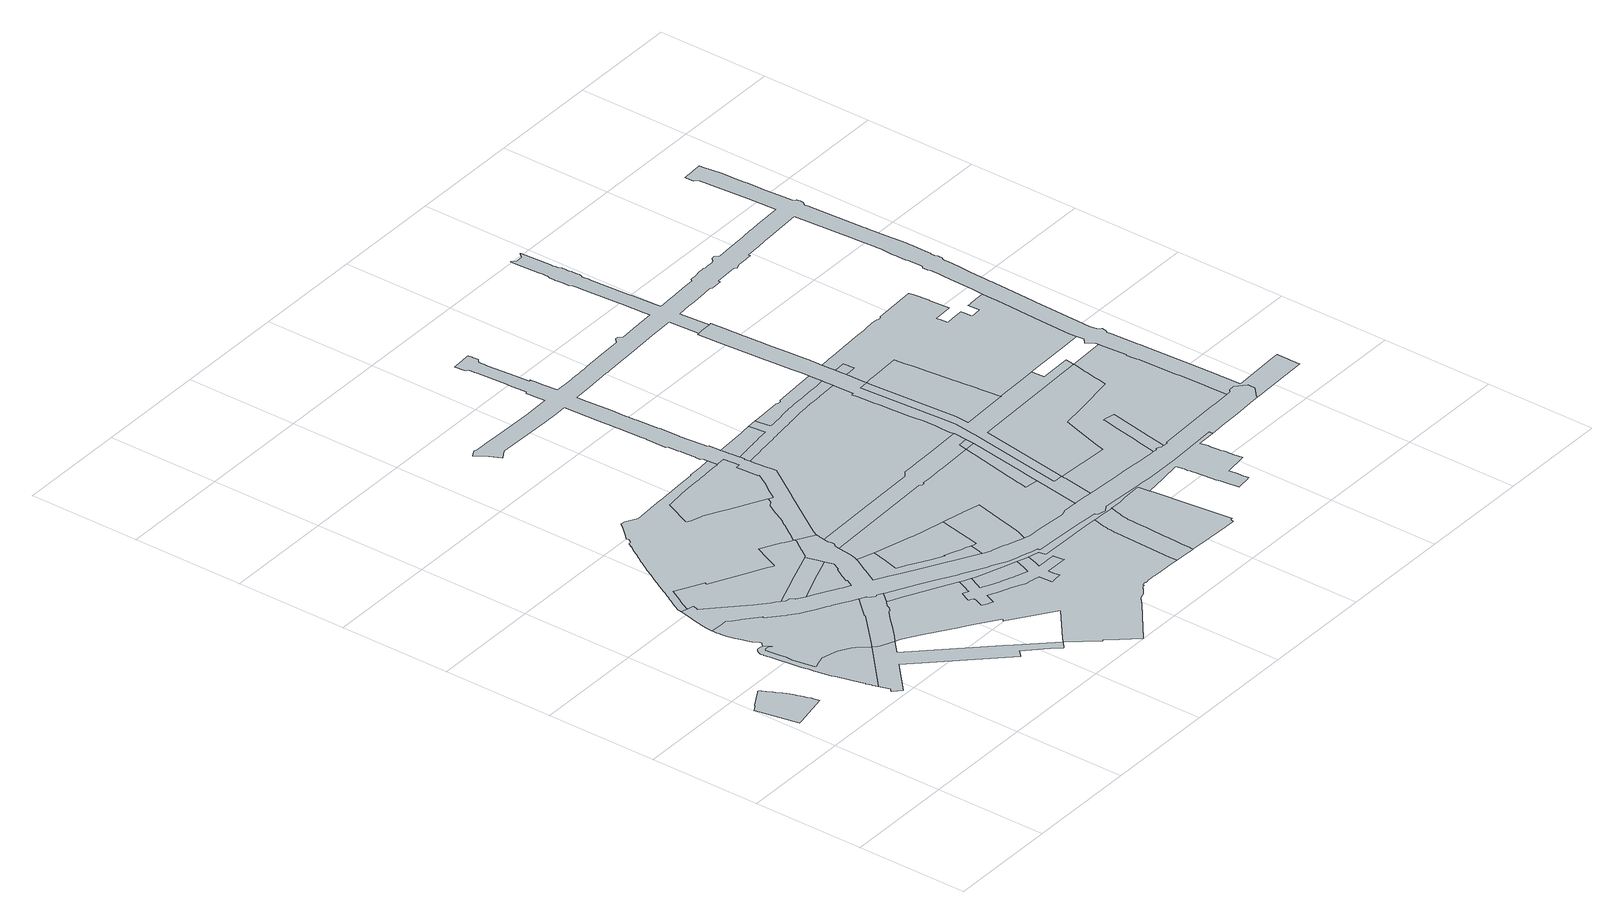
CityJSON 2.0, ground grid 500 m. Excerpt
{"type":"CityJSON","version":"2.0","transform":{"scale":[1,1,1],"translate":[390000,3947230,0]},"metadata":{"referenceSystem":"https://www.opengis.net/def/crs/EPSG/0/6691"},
"CityObjects":{
"object1":{"type":"GenericCityObject","attributes":{"class":"10","urbanPlanType":"21","prefecture":"13","city":"13100"},"geometry":[{"type":"MultiSurface","lod":"0","boundaries":[[[0,1,2,3,4,5,6,7,8,9,10,11,12,13,14,15,16,17,18,19,20,21,22,23,24,25,26,27,28,29,30,31,32,33,34,35,36,37,38,39,40,41,42,43,44,45,46]]]}]},
"object2":{"type":"GenericCityObject","attributes":{"class":"5","urbanPlanType":"21","prefecture":"13","city":"13100"},"geometry":[{"type":"MultiSurface","lod":"0","boundaries":[[[47,48,49,50,51,52,53,54,55,56,57,58,59,60,61,62,63,64,65,66,67,68,69,70,71,72,73,74,75,76,77,78,79,80,81,82,83,84,85,86,87,88,89,90,91,92,93,94,95,96,97,98,99,100,101,102,103,104,105,106,107,108,109,110,111,112,113,114,115]]]}]},
"object3":{"type":"GenericCityObject","attributes":{"class":"5","urbanPlanType":"21","prefecture":"13","city":"13100"},"geometry":[{"type":"MultiSurface","lod":"0","boundaries":[[[116,117,118,119,120,87,86,121,122,123,124,125,126,127,128,129,130,131,132,133,134,135,136]]]}]},
"object4":{"type":"GenericCityObject","attributes":{"class":"11","urbanPlanType":"21","prefecture":"13","city":"13100"},"geometry":[{"type":"MultiSurface","lod":"0","boundaries":[[[137,138,139,140,141,142,143,144,145,146,147,148,149,150,151,152,153,154,155,156,157,158,159,160,161,162,163,164,165,166,167,168,169,170,171,172,173,174,175,176,177,178,179,180,181,182,183,184,185,186,115,114,113,112,111,110,109,108,107,106,105,104,103,102,101,100,99,98,97,96,95,94,93,92,91,90,89,88,87,187,188,189,190,191,192,193]]]}]},
"object5":{"type":"GenericCityObject","attributes":{"class":"10","urbanPlanType":"21","prefecture":"13","city":"13100"},"geometry":[{"type":"MultiSurface","lod":"0","boundaries":[[[194,195,196,197,198,193,192,191,190,189,188,187,87,120,119,118,117,116,136,199,200,201,202,203,204,205,206,207,208,209,210,211,212,213]]]}]},
"object6":{"type":"GenericCityObject","attributes":{"class":"10","urbanPlanType":"21","prefecture":"13","city":"13100"},"geometry":[{"type":"MultiSurface","lod":"0","boundaries":[[[214,215,216,217,218,219,220,221,222,223,224,225,226,227,228,229,230,231,232,233,234,235,236,237,238,239,240,241,242,243,244,245,246,247,248,249,250,251,252,253,254,255,256,257,258,259,260,261,262,263]]]}]},
"object7":{"type":"GenericCityObject","attributes":{"class":"10","urbanPlanType":"21","prefecture":"13","city":"13100"},"geometry":[{"type":"MultiSurface","lod":"0","boundaries":[[[264,251,250,249,248,265,266,267,268,269,270,271,272]]]}]},
"object8":{"type":"GenericCityObject","attributes":{"class":"10","urbanPlanType":"21","prefecture":"13","city":"13100"},"geometry":[{"type":"MultiSurface","lod":"0","boundaries":[[[273,274,275,276,277,278,279,280,281,282,283,284,272,271,270,269,268]]]}]},
"object9":{"type":"GenericCityObject","attributes":{"class":"11","urbanPlanType":"21","prefecture":"13","city":"13100"},"geometry":[{"type":"MultiSurface","lod":"0","boundaries":[[[285,286,287,288,289,290,291,292,293,294,295,296,297,298,299,300,301,302,303,304,305,306,307,308,309,310,311,312,313,314,315,316,317,318,319,320,321,322,323,324,325,326,327,328,329,330,331,332,333,334,335,336,337,338,339,340,341,342,343,344,345,346,347,348,349,350,351,352,353,240,239,238,237,236,235,234,233,232,231,230,229,228,227,226,225,224,223,222,221,220,219,218,217,216,215,214,263,354,355,356,357,358,359,360,361,362,363,364,365,366,367,368,369,370,371,372,373,374,375,376,377,378,379,380,381,382,383,384,385,386,387,388,389,390,391,392,393,394]]]}]},
"object10":{"type":"GenericCityObject","attributes":{"class":"11","urbanPlanType":"21","prefecture":"13","city":"13100"},"geometry":[{"type":"MultiSurface","lod":"0","boundaries":[[[395,396,397,398,399,209,208,207,206,205,204,203,202,201,200,199,136,400,401,402,403,404,405,406,407,408,409,410,411,412,413,414,130,415,416,417,418,419,420,421,422,423,424,425,426,427,428,429,430,431,432,433,434,435,436,437,438,439,440,441,442,443,444,445,446,447,448,449,450,451,452,453,454,455,456,457,458,459,460,461,462,463,464,465,466,467,468,469,470,471,472,473,474,475,476,477,478,479,480,481,482,483,484,485,486,487,488,489,490,491,492,493,494,495,496,497,498,499,500,501,502,503,504,505,506,507,508,509,510,511,512,513,514,515,516,517,518,519,520,521,522,523,524,525,526]]]}]},
"object11":{"type":"GenericCityObject","attributes":{"class":"10","urbanPlanType":"21","prefecture":"13","city":"13100"},"geometry":[{"type":"MultiSurface","lod":"0","boundaries":[[[527,528,529,530,531,532,533,534,535,536,537,538,539,540,541,542,543,544,545,546,547,548,549,550,551,552,553,554,555,556,557,558,559,560]]]}]},
"object12":{"type":"GenericCityObject","attributes":{"class":"9","urbanPlanType":"21","prefecture":"13","city":"13100"},"geometry":[{"type":"MultiSurface","lod":"0","boundaries":[[[561,562,526,525,524,523,522,521,520,519,518,517,516,515,514,513,512,511,510,509,508,507,506,505,504,503,502,501,500,499,498,497,496,495,494,493,492,491,490,489,488,487,486,485,484,483,482,481,480,479,478,477,476,475,474,473,472,471,470,469,468,467,466,465,464,463,462,461,563,564,565,566,567,568,569,570,571,572,573,574,575,576,577,578,579,580,581,582,583,584,585,586,587,588,589,590,591,592]]]}]},
"object13":{"type":"GenericCityObject","attributes":{"class":"11","urbanPlanType":"21","prefecture":"13","city":"13100"},"geometry":[{"type":"MultiSurface","lod":"0","boundaries":[[[593,594,595,592,591,590,589,588,587,586,585,584,583,582,581,580,579,578,577,576,575,574,573,572,571,570,569,568,567,566,565]]]}]},
"object14":{"type":"GenericCityObject","attributes":{"class":"5","urbanPlanType":"21","prefecture":"13","city":"13100"},"geometry":[{"type":"MultiSurface","lod":"0","boundaries":[[[596,597,598,560,559,558,557,556,555,554,553,552,551,550,549,548,547,546,545,544,599,600,601,602]]]}]},
"object15":{"type":"GenericCityObject","attributes":{"class":"5","urbanPlanType":"21","prefecture":"13","city":"13100"},"geometry":[{"type":"MultiSurface","lod":"0","boundaries":[[[603,604,605,606,607,608,609,610,611,612,613,394,393,392,391,390,389,388,387,386,385,384,383,382,381,380,379,378,377,376,375,374,373,372,371,370,369,368,367,366,365]]]}]},
"object16":{"type":"GenericCityObject","attributes":{"class":"9","urbanPlanType":"21","prefecture":"13","city":"13100"},"geometry":[{"type":"MultiSurface","lod":"0","boundaries":[[[614,615,616,617,618,619,620,621,622,623,602,601,600,599,544,543,542,541,540,624,625,626,627,628,629,630,631,632,633,634,635,636,637]]]}]},
"object17":{"type":"GenericCityObject","attributes":{"class":"11","urbanPlanType":"21","prefecture":"13","city":"13100"},"geometry":[{"type":"MultiSurface","lod":"0","boundaries":[[[638,639,640,641,642,643,644,645,646,647,648,649,650,651,652,653,654,655,656,657,658,659,660,661,662,663,664,665,666,667,668,529,528,527,560,598,597,596,602,623,622,621,620,619,618,617,616,615,614,637,669,670,671,672,673,674,675,676,677,678,679]]]}]},
"object18":{"type":"GenericCityObject","attributes":{"class":"10","urbanPlanType":"21","prefecture":"13","city":"13100"},"geometry":[{"type":"MultiSurface","lod":"0","boundaries":[[[680,681,682,683,684,685,686,687,688,689,690,691,692,693,694,695,696,697,698,699,700,701,702,703,704,705,706,707,708,709,710,711,712,713,714,715,716,717,718,719,213,212,211,210,209,399,398,397,396,395,526,562,561,592,595,594,593,565,564,563,461,460,459,458,457,456,455,454,720,721,722,723,724,725,726,727,728,729,730,731,732,733,734,735,736,737,738,739,740,741,742,743,744,745,746,747,748,749,750,751,752,753,754,755,756,757,758,759,760,761,762,763,764,765,766,767]]]}]},
"object19":{"type":"GenericCityObject","attributes":{"class":"11","urbanPlanType":"21","prefecture":"13","city":"13100"},"geometry":[{"type":"MultiSurface","lod":"0","boundaries":[[[768,769,770,771,772,773,774,775,776,777,778,779,780,781,782,783,784,665,664,663,662,661,660,659,658,657,656,655,654,653,785,786,787]]]}]},
"object20":{"type":"GenericCityObject","attributes":{"class":"10","urbanPlanType":"21","prefecture":"13","city":"13100"},"geometry":[{"type":"MultiSurface","lod":"0","boundaries":[[[353,788,789,790,791,792,793,794,795,796,797,798,163,162,161,160,159,158,157,156,155,154,153,152,151,150,149,148,147,146,145,144,143,142,141,140,139,138,137,193,198,197,196,195,194,213,719,718,717,716,715,714,713,712,711,710,709,708,707,706,705,704,703,702,701,700,699,698,697,696,695,694,693,692,691,690,689,688,687,686,685,684,683,682,681,680,767,799,800,801,802,803,804,805,806,807,808,809,810,811,812,813,814,815,816,817,818,819,820,821,822,823,824,825,826,827,828,829,830,831,832,833,834,835,836,837,838,839,840,841,842,843,844,845,846,677,676,675,674,673,672,671,670,669,637,636,635,634,633,632,631,630,629,628,627,626,625,624,540,539,538,537,536,535,534,533,532,531,530,529,668,667,666,665,784,783,782,781,780,779,847,848,849,850,851,852,853,854,855,856,857,262,261,260,259,258,257,256,255,254,253,252,251,264,272,284,283,282,281,280,279,278,277,276,275,274,273,268,267,266,265,248,247,246,245,244,243,242,241,240]]]}]},
"object21":{"type":"GenericCityObject","attributes":{"class":"11","urbanPlanType":"21","prefecture":"13","city":"13100"},"geometry":[{"type":"MultiSurface","lod":"0","boundaries":[[[722,721,720,454,453,452,451,450,449,448,447,446,445,444,443,442,441,440,858,859,860,861,862,863,864,865,866,867,868,869,870,871,872,873,874,875,876,877,878,879,880,881,882,883,884,885,886,887,723]]]}]},
"object22":{"type":"GenericCityObject","attributes":{"class":"11","urbanPlanType":"21","prefecture":"13","city":"13100"},"geometry":[{"type":"MultiSurface","lod":"0","boundaries":[[[888,889,890,891,892,893,894,895,896,897,898,899,900,901,902,903,904,905,906,907,908,909,910,911,912,913,914,915,916,917,918,919,920,921,922,923,924,925,926,927,928,929,930,931,932,933,934,935,936,937,938,939,940,941,942,943,944,945,946,947,948,949,950,951,952,953,954,955,956,957,958,959,960,961,962,963,964,965,966,967,968,969,970,971,972,856,855,854,853,852,851,850,849,848,847,779,778,777,776,775,774,773,772,771,770,769]]]}]},
"object23":{"type":"GenericCityObject","attributes":{"class":"11","urbanPlanType":"21","prefecture":"13","city":"13100"},"geometry":[{"type":"MultiSurface","lod":"0","boundaries":[[[973,974,975,976,977,978,979,980,981,982,983,984,985,986,987,988,989,990,991,992,993,994,995,996,997,998,999,1000,1001,1002,1003,1004,1005,1006]]]}]},
"object24":{"type":"GenericCityObject","attributes":{"class":"11","urbanPlanType":"21","prefecture":"13","city":"13100"},"geometry":[{"type":"MultiSurface","lod":"0","boundaries":[[[727,726,725,724,723,887,886,885,884,883,882,881,880,879,878,877,876,875,874,873,872,871,870,869,868,867,866,865,864,1007,1008,1009,1010,1011,1012,1013,1014,1015,1016,728]]]}]},
"object25":{"type":"GenericCityObject","attributes":{"class":"6","urbanPlanType":"21","prefecture":"13","city":"13100"},"geometry":[{"type":"MultiSurface","lod":"0","boundaries":[[[1017,1018,1019,1020,653,652,651,650,649,648,647,646,645,644,643,642,641,640,639,638,679]]]}]},
"object26":{"type":"GenericCityObject","attributes":{"class":"9","urbanPlanType":"21","prefecture":"13","city":"13100"},"geometry":[{"type":"MultiSurface","lod":"0","boundaries":[[[1021,1022,1023,1024,1025,1026,1027,1028,1029,1030,1031,1032,1033,1034,1035,1036,1037,1038,1039,1040,1041,1042,1043,1044,1045,1046,1047,1048,1049,1050,1051,999,998,997,996,995,994,993,992,991,990,989,988,987,986,985,984,983,982,981,980,979,978,977,976,975,974,973,1006,1052,1053,1054,955,954,953,952,951,950,949,948,947,946,945,944,943,942,941,940,939,938,937,936,935,934,933,932,931,930,929,928,927,926,925,924,923,922,921,920,919,918,917,916,915,914,913,912,911,910,909,1055,1056,1057]]]}]},
"object27":{"type":"GenericCityObject","attributes":{"class":"6","urbanPlanType":"21","prefecture":"13","city":"13100"},"geometry":[{"type":"MultiSurface","lod":"0","boundaries":[[[1058,787,786,785,653,1020]]]}]},
"object28":{"type":"GenericCityObject","attributes":{"class":"11","urbanPlanType":"21","prefecture":"13","city":"13100"},"geometry":[{"type":"MultiSurface","lod":"0","boundaries":[[[1059,1060,1061,1062,1063,1064,1065,1066,1067,1051,1050,1049,1048,1047,1046,1045,1044,1043,1042,1041,1040,1039,1038,1037,1036,1035,1034,1033,1032,1031,1030,1029,1028,1027,1026,1025,1024,1023,1022,1021,1057]]]}]},
"object29":{"type":"GenericCityObject","attributes":{"class":"10","urbanPlanType":"21","prefecture":"13","city":"13100"},"geometry":[{"type":"MultiSurface","lod":"0","boundaries":[[[1068,1069,1070,1071,1072,1073,1074,1075,1076,1077,1078,1079,1080,1081,1082,1083,1084,1085,1086,1060,1059,1057,1056,1055,909,908,907,906,905,904,903,902,901,900,899,898,897,896,895,894,893,892,891,890,889,888,769,768,787,1058,1020,1019,1018,1017,679,678,677,846,845,844,1087,1088,1089,1090,1091,1092,1093,1094,1095,1096,1097,1098,1099,1100,1101,1102,1103,1104,1105,1106,1107,1108,1109,1110,1111,1112,1113,1114,1115,1116,1117,1118,1119,1120,1121,1122,1123]]]}]},
"object30":{"type":"GenericCityObject","attributes":{"class":"10","urbanPlanType":"21","prefecture":"13","city":"13100"},"geometry":[{"type":"MultiSurface","lod":"0","boundaries":[[[1124,1125,1126,1127,1128,1129,1130,1131,1132,1133,1134,1135,1136,1137,1138,1139,1140,1141,1142,1143,1144,1145,1146,1147,1148,1149,1150,1151,1152,1153,1154,1155,1156,1157,1158,1159,1160,1161,1162,1163,1164,1165,1166,1167,1168,1169,1170,1171,1172,1173,1174,1175,1176,1177,1178,1179,1180,1181,1182,1183,1184,1185,1186,1187,1188,1189,1190,1191,1192,1193,1194,1195,1196,1197,1198,1199,1200,1201,1202,1203,1204,1205,1206,1207,1208,1209,1210,1211,1212,1213,1214,1215,1216,1217,1218,1219,1220,1221,1222,1223,1224,1225,1226,1227,1228,1229,1230,1231,1232,1233,1234,1235,1236,1237,1238,1239,1240,1241,1242,1243,1244,1245,1246,1247,1248,1249,1250,1251,1252,1253,1254,1255,1256,1257,1258,1259,1260,285,394,613,612,611,610,609,608,607,606,605,604,603,365,364,363,362,361,360,359,358,357,356,355,354,263,262,857,856,972,971,970,969,968,967,966,965,964,963,962,961,960,959,958,957,956,955,1054,1053,1052,1006,1005,1004,1003,1002,1261,1262,1263,1264,1265,1266,1267,1268,1269,1270,1271,1272,1273,1274,1275,1276,1277,1278,1279,1280,1281,1282,1283,1284,1285,1286,1287,1288,1289,1290,1073,1072,1071,1070,1069,1291,1292,1293,1294,1295,1296,1297,1298,1299,1300,1301,1302,1303,1304,1305,1306,1307,1308,1309,1310,1311,1312,1313,1314,1315,1316,1317,1318,1319,1320,1321,1322,1323,1324,1325,1326,1327,1328,1329,1330,1331,1332,1333,1334,1335,1336,1337,1338,1339,1340,1341,1342,1343,1344,1345,1346,1347,1348,1349,1350,1351,1352,1353,1354,1355,1356,1357,1358,1359,1360,1361,1362,1363,1364,1365,810,809,808,807,806,805,804,803,1366,1367,1368,1369,1370,1371,1372,1373,1374,1375,1376,1377,1378,1379,1380,1381,1382,1383,1384,1385,1386,1387,1388,1389,1390,1391,1392,1393,1394,1395,1396,1397,1398,1399,1400,1401,1402,1403,1404,1405,1406,1407,1408,1409,1410,1411,1412,1413,1414,1415,1416,1417,1418,1419,1420,1421,1422,1423,1424,1425,1426,1427,1428,1429,1430,1431,1432,1433,1434,1435,1436,1437,1438,1439,1440,1441,1442,1443,1444,1445,1446,1447,1448,1449,1450,1451,1452,1453,1454,1455,1456,1457,1458,1459,1460,1461,1462,1463,1464,1465,1466,1467,1468,1469,1470,1471,1472,1473,1474,1475,1476,1477,1478,1479,1480,1481,1482,1483,1484,1485,1486,1487,1488,1489]]]}]},
"object31":{"type":"GenericCityObject","attributes":{"class":"5","urbanPlanType":"21","prefecture":"13","city":"13100"},"geometry":[{"type":"MultiSurface","lod":"0","boundaries":[[[1490,1491,1492,1493,1494,1495,1496,1497,1498,1499,1500,1501,1502,1503,1504,1505,1506,1507,1508,1509,1510,1089]]]}]},
"object32":{"type":"GenericCityObject","attributes":{"class":"9","urbanPlanType":"21","prefecture":"13","city":"13100"},"geometry":[{"type":"MultiSurface","lod":"0","boundaries":[[[1511,1512,1513,1514,1515,1516,1517,1518,1519,1520,1521,1522,1523,824,823,822,821,820,819,818]]]}]},
"object33":{"type":"GenericCityObject","attributes":{"class":"5","urbanPlanType":"21","prefecture":"13","city":"13100"},"geometry":[{"type":"MultiSurface","lod":"0","boundaries":[[[1524,1525,1526,1527,1528,1529,1530,1531,1532,1533,1534,1535,1536,1537,1538,1539,1540,1541,1542,1543,1544,1104,1545,1546,1547,1548,1549,1550]]]}]},
"object34":{"type":"GenericCityObject","attributes":{"class":"9","urbanPlanType":"21","prefecture":"13","city":"13100"},"geometry":[{"type":"MultiSurface","lod":"0","boundaries":[[[1551,1552,1553,1554,1555,1556,1557,1558,1559,1560,1561,1110,1109,1108,1107,1106]]]}]},
"object35":{"type":"GenericCityObject","attributes":{"class":"11","urbanPlanType":"21","prefecture":"13","city":"13100"},"geometry":[{"type":"MultiSurface","lod":"0","boundaries":[[[1365,1364,1363,1362,1361,1360,1359,1358,1357,1356,1355,1354,1505,1504,1503,1502,1501,1500,1499,1498,1497,1496,1495,1494,1493,1492,1491,1490,1089,1088,1087,844,843,842,841,840,839,838,837,836,835,834,833,832,831,830,829,828,827,826,825,824,1523,1522,1521,1520,1519,1518,1517,1516,1515,1514,1513,1512,1511,818,817,816,815,814,813,812,811,810]]]}]},
"object36":{"type":"GenericCityObject","attributes":{"class":"5","urbanPlanType":"21","prefecture":"13","city":"13100"},"geometry":[{"type":"MultiSurface","lod":"0","boundaries":[[[1549,1548,1547,1546,1545,1104,1103,1102,1101,1100,1099,1098,1097,1096,1095,1094,1093,1092,1091,1090,1089,1510,1509,1508,1507,1506,1505,1562,1563,1564,1565,1566,1567,1568,1569,1570,1571,1550]]]}]},
"object37":{"type":"GenericCityObject","attributes":{"class":"11","urbanPlanType":"21","prefecture":"13","city":"13100"},"geometry":[{"type":"MultiSurface","lod":"0","boundaries":[[[1572,1573,1574,1575,1576,1577,1578,1579,1580,1581,1582,1583,1584,1585,1586,1587,1588,1589,1590,1591,1592,1593,1594,1595,1596,1597,1598,1599,1600,1601,1602,1603,1604,1605,1606,1607,1608,1609,1610,1611,1612,1613,1614,1615,1111,1110,1561,1560,1559,1558,1557,1556,1555,1554,1553,1552,1551,1106,1105,1104,1544,1543,1542,1541,1540,1539,1538,1537,1536,1535,1534,1533,1532,1531,1530,1529,1528,1527,1526,1525,1524,1550,1571,1570,1569,1568,1616,1617,1618,1349,1348,1347,1346,1345,1344,1343,1342,1341]]]}]}
},
"vertices":[
[211,742,0],[208,761,0],[207,766,0],[206,771,0],[203,780,0],[200,788,0],[198,796,0],[196,802,0],[194,808,0],[192,814,0],[190,820,0],[188,826,0],[186,832,0],[183,842,0],[180,848,0],[178,854,0],[176,860,0],[173,866,0],[170,874,0],[167,881,0],[163,886,0],[160,892,0],[153,905,0],[149,914,0],[145,922,0],[141,929,0],[137,937,0],[133,943,0],[130,949,0],[128,953,0],[126,957,0],[124,961,0],[123,962,0],[120,962,0],[118,962,0],[114,959,0],[36,914,0],[35,912,0],[34,911,0],[33,909,0],[31,908,0],[18,901,0],[7,895,0],[6,894,0],[44,703,0],[56,705,0],[212,735,0],
[373,1136,0],[371,1137,0],[366,1139,0],[362,1139,0],[356,1139,0],[349,1137,0],[344,1133,0],[336,1126,0],[333,1119,0],[330,1111,0],[330,1107,0],[331,1095,0],[331,1094,0],[332,1089,0],[332,1085,0],[333,1081,0],[333,1079,0],[333,1076,0],[334,1075,0],[353,928,0],[353,927,0],[356,911,0],[357,908,0],[361,882,0],[362,876,0],[363,867,0],[374,809,0],[375,807,0],[376,806,0],[377,801,0],[380,787,0],[383,777,0],[407,685,0],[413,664,0],[413,663,0],[415,655,0],[416,649,0],[419,639,0],[420,635,0],[426,614,0],[627,798,0],[626,798,0],[588,842,0],[590,844,0],[575,855,0],[527,883,0],[510,888,0],[452,905,0],[415,894,0],[405,891,0],[401,889,0],[399,888,0],[392,885,0],[388,884,0],[383,916,0],[376,961,0],[371,990,0],[371,1020,0],[369,1044,0],[363,1091,0],[362,1096,0],[362,1101,0],[361,1110,0],[368,1116,0],[386,1116,0],[393,1110,0],[398,1104,0],[384,1125,0],[376,1133,0],
[648,777,0],[646,779,0],[643,781,0],[640,783,0],[638,785,0],[441,565,0],[438,562,0],[430,555,0],[463,522,0],[594,642,0],[922,301,0],[950,331,0],[1051,227,0],[1069,205,0],[1100,232,0],[1084,251,0],[1081,254,0],[970,370,0],[942,399,0],[655,697,0],[712,750,0],
[852,1041,0],[833,1051,0],[825,1056,0],[799,1071,0],[760,1093,0],[759,1093,0],[747,1101,0],[719,1117,0],[713,1120,0],[681,1137,0],[673,1142,0],[644,1158,0],[643,1159,0],[638,1162,0],[631,1169,0],[609,1187,0],[602,1191,0],[586,1205,0],[533,1251,0],[537,1255,0],[538,1257,0],[474,1311,0],[468,1316,0],[447,1333,0],[426,1351,0],[407,1352,0],[344,1355,0],[343,1353,0],[343,1341,0],[344,1332,0],[344,1328,0],[344,1323,0],[345,1316,0],[345,1312,0],[346,1305,0],[349,1286,0],[351,1277,0],[355,1260,0],[357,1252,0],[363,1231,0],[363,1229,0],[371,1206,0],[375,1197,0],[375,1196,0],[376,1193,0],[378,1191,0],[379,1187,0],[376,1186,0],[392,1159,0],[396,1154,0],[644,813,0],[747,912,0],[782,947,0],[779,950,0],[794,965,0],[829,1005,0],[859,1037,0],
[924,997,0],[915,996,0],[889,1015,0],[888,1022,0],[870,1032,0],[713,750,0],[716,753,0],[738,774,0],[784,818,0],[817,852,0],[841,875,0],[862,895,0],[867,894,0],[883,907,0],[890,924,0],[907,941,0],[912,945,0],[915,949,0],[928,964,0],[947,985,0],
[1022,1485,0],[999,1499,0],[986,1506,0],[957,1522,0],[944,1529,0],[902,1553,0],[876,1496,0],[848,1438,0],[846,1433,0],[840,1436,0],[821,1446,0],[793,1461,0],[760,1477,0],[586,1566,0],[589,1571,0],[591,1575,0],[520,1612,0],[505,1620,0],[468,1638,0],[466,1634,0],[439,1584,0],[430,1569,0],[421,1553,0],[414,1538,0],[410,1530,0],[410,1528,0],[408,1522,0],[436,1514,0],[427,1488,0],[443,1473,0],[492,1424,0],[581,1336,0],[635,1291,0],[649,1279,0],[664,1267,0],[811,1321,0],[831,1329,0],[962,1376,0],[969,1379,0],[992,1413,0],[993,1414,0],[996,1418,0],[1002,1428,0],[1008,1436,0],[1009,1438,0],[1014,1445,0],[1017,1449,0],[1033,1472,0],[1033,1479,0],[1028,1482,0],
[975,1331,0],[679,1254,0],[703,1249,0],[713,1230,0],[748,1210,0],[839,1244,0],[860,1252,0],[968,1291,0],[984,1298,0],
[788,1188,0],[797,1183,0],[872,1141,0],[883,1134,0],[916,1117,0],[934,1150,0],[929,1152,0],[942,1176,0],[948,1186,0],[970,1226,0],[975,1225,0],[994,1260,0],
[1264,2074,0],[1217,2071,0],[1147,2067,0],[1147,2066,0],[1059,2061,0],[937,2054,0],[937,2055,0],[787,2047,0],[738,2076,0],[717,2078,0],[716,2076,0],[700,2056,0],[697,2053,0],[691,2045,0],[684,2038,0],[663,2014,0],[660,2013,0],[650,2002,0],[650,1999,0],[651,1996,0],[654,1993,0],[640,1973,0],[638,1972,0],[634,1972,0],[627,1971,0],[625,1966,0],[618,1956,0],[619,1955,0],[606,1935,0],[600,1927,0],[596,1920,0],[591,1912,0],[587,1906,0],[585,1903,0],[581,1897,0],[571,1882,0],[564,1870,0],[559,1862,0],[554,1854,0],[547,1842,0],[542,1834,0],[534,1821,0],[529,1813,0],[524,1804,0],[518,1794,0],[515,1788,0],[507,1774,0],[502,1765,0],[500,1761,0],[498,1759,0],[481,1729,0],[477,1722,0],[467,1703,0],[456,1683,0],[448,1669,0],[441,1655,0],[431,1638,0],[427,1630,0],[423,1623,0],[420,1619,0],[412,1604,0],[406,1594,0],[402,1586,0],[393,1570,0],[380,1548,0],[380,1547,0],[378,1539,0],[377,1531,0],[377,1530,0],[1053,1515,0],[1055,1519,0],[1062,1529,0],[1089,1570,0],[1094,1577,0],[1105,1593,0],[1108,1597,0],[1133,1645,0],[1139,1655,0],[1164,1700,0],[1184,1710,0],[1198,1731,0],[1196,1732,0],[1183,1740,0],[1167,1748,0],[1047,1809,0],[1031,1818,0],[950,1861,0],[948,1861,0],[902,1875,0],[898,1877,0],[878,1888,0],[891,1918,0],[913,1966,0],[917,1974,0],[933,2009,0],[942,2009,0],[945,2010,0],[1022,2018,0],[1033,2019,0],[1038,2020,0],[1049,2020,0],[1107,2023,0],[1142,2024,0],[1155,2025,0],[1180,2026,0],[1185,2027,0],[1216,2028,0],[1258,2030,0],[1261,2030,0],[1268,2031,0],
[1115,837,0],[1004,895,0],[989,903,0],[967,914,0],[962,917,0],[734,741,0],[759,730,0],[808,698,0],[868,658,0],[932,616,0],[970,590,0],[996,573,0],[1044,541,0],[1087,512,0],[1077,503,0],[1186,428,0],[1267,371,0],[1228,338,0],[1193,309,0],[1123,251,0],[1199,116,0],[1203,119,0],[1227,92,0],[1245,71,0],[1306,1,0],[1489,148,0],[1523,177,0],[1551,187,0],[1561,195,0],[1570,202,0],[1587,217,0],[1600,219,0],[1599,225,0],[1620,229,0],[1620,226,0],[1631,226,0],[1631,229,0],[1637,229,0],[1654,228,0],[1669,228,0],[1672,228,0],[1681,227,0],[1687,227,0],[1711,226,0],[1758,225,0],[1813,223,0],[1813,226,0],[1813,243,0],[1813,258,0],[1822,523,0],[1822,530,0],[1822,537,0],[1823,544,0],[1824,552,0],[1824,559,0],[1825,566,0],[1826,573,0],[1828,581,0],[1829,588,0],[1841,642,0],[1815,643,0],[1731,645,0],[1673,646,0],[1542,648,0],[1533,679,0],[1508,685,0],[1487,691,0],[1470,644,0],[1467,636,0],[1462,623,0],[1508,622,0],[1516,621,0],[1547,620,0],[1553,579,0],[1555,570,0],[1455,572,0],[1456,561,0],[1456,555,0],[1456,554,0],[1457,550,0],[1459,528,0],[1460,520,0],[1457,520,0],[1432,517,0],[1409,515,0],[1405,515,0],[1401,576,0],[1379,580,0],[1376,580,0],[1354,585,0],[1347,586,0],[1341,587,0],[1337,588,0],[1336,588,0],[1332,590,0],[1316,598,0],[1308,601,0],[1288,610,0],[1280,614,0],[1268,619,0],[1257,624,0],[1248,627,0],[1244,629,0],[1208,645,0],[1204,647,0],[1179,658,0],[1179,657,0],[1178,656,0],[1171,641,0],[1169,636,0],[1158,611,0],[1157,611,0],[1149,615,0],[1135,622,0],[1109,635,0],[1115,649,0],[1120,660,0],[1123,668,0],[1126,675,0],[1128,681,0],[1130,685,0],[1119,691,0],[1115,692,0],[1108,695,0],[1107,696,0],[1129,744,0],[1130,745,0],[1131,744,0],[1157,732,0],[1162,745,0],[1166,753,0],[1187,800,0],
[1123,1190,0],[1095,1198,0],[1071,1208,0],[1065,1194,0],[1038,1146,0],[1032,1135,0],[997,1072,0],[1049,1043,0],[1099,1015,0],[1173,974,0],[1218,949,0],[1270,921,0],[1285,912,0],[1396,851,0],[1397,853,0],[1402,869,0],[1404,877,0],[1414,914,0],[1412,914,0],[1408,916,0],[1391,922,0],[1373,928,0],[1347,938,0],[1334,944,0],[1299,957,0],[1296,951,0],[1242,981,0],[1194,1008,0],[1161,1026,0],[1114,1052,0],[1131,1112,0],[1132,1117,0],[1141,1153,0],[1149,1182,0],
[1210,789,0],[1197,795,0],[1481,693,0],[1460,700,0],[1434,708,0],[1417,661,0],[1415,654,0],[1408,636,0],[1407,633,0],[1406,634,0],[1381,641,0],[1371,645,0],[1367,646,0],[1353,651,0],[1347,652,0],[1337,656,0],[1328,658,0],[1311,664,0],[1292,672,0],[1283,676,0],[1264,684,0],[1264,683,0],[1262,684,0],[1232,698,0],[1229,700,0],[1221,703,0],[1214,707,0],[1204,711,0],[1203,712,0],[1209,724,0],[1212,732,0],[1233,778,0],
[1373,729,0],[1274,762,0],[1250,770,0],
[1380,1118,0],[1335,1129,0],[1321,1134,0],[1429,910,0],[1438,908,0],[1467,1046,0],[1478,1098,0],
[1211,1724,0],[1216,1722,0],[1234,1750,0],[1251,1774,0],[1252,1775,0],[1269,1799,0],[1305,1856,0],[1302,1856,0],[1294,1959,0],[1317,1962,0],[1310,2033,0],
[1598,828,0],[1602,840,0],[1605,852,0],[1609,869,0],[1627,943,0],[1655,1060,0],[1624,1068,0],[1576,1078,0],[1568,1080,0],[1561,1081,0],[1396,848,0],[1412,840,0],[1418,837,0],[1431,831,0],[1432,831,0],[1440,830,0],[1450,827,0],[1463,823,0],[1468,822,0],[1490,816,0],[1506,807,0],[1551,794,0],[1565,789,0],[1581,784,0],
[1917,982,0],[1899,985,0],[1870,988,0],[1859,990,0],[1862,999,0],[1862,1001,0],[1863,1007,0],[1866,1019,0],[1867,1024,0],[1869,1040,0],[1875,1069,0],[1879,1090,0],[1920,1285,0],[1920,1287,0],[1923,1300,0],[1929,1330,0],[1762,1324,0],[1759,1324,0],[1740,1324,0],[1718,1323,0],[1686,1323,0],[1648,1323,0],[1642,1316,0],[1628,1317,0],[1627,1318,0],[1622,1323,0],[1358,1316,0],[1092,1309,0],[1084,1248,0],[1079,1231,0],[1076,1218,0],[1607,776,0],[1663,775,0],[1780,767,0],[1794,766,0],[1798,766,0],[1808,769,0],[1826,775,0],[1885,772,0],[1888,772,0],[1914,933,0],[1922,982,0],
[2591,657,0],[2413,650,0],[2382,649,0],[2360,648,0],[2219,648,0],[2202,649,0],[2183,650,0],[2153,652,0],[2142,652,0],[2139,653,0],[1943,664,0],[1916,646,0],[1880,658,0],[1874,668,0],[1836,671,0],[1829,671,0],[1824,671,0],[1811,672,0],[1783,674,0],[1769,675,0],[1658,682,0],[1551,685,0],[1550,696,0],[1521,704,0],[1502,710,0],[1479,716,0],[1479,717,0],[1460,722,0],[1414,735,0],[1355,768,0],[1355,767,0],[1327,778,0],[1323,781,0],[1236,830,0],[1225,833,0],[1136,883,0],[1078,915,0],[1015,950,0],[1006,953,0],[958,979,0],[1898,641,0],[1903,641,0],[1946,640,0],[1948,640,0],[2000,640,0],[2035,643,0],[2119,648,0],[2124,649,0],[2130,596,0],[2229,606,0],[2325,618,0],[2330,579,0],[2331,565,0],[2332,559,0],[2334,541,0],[2336,525,0],[2337,514,0],[2339,501,0],[2343,456,0],[2346,437,0],[2349,419,0],[2351,398,0],[2358,337,0],[2376,339,0],[2419,344,0],[2433,346,0],[2430,378,0],[2429,388,0],[2427,406,0],[2424,428,0],[2423,437,0],[2455,441,0],[2497,445,0],[2529,449,0],[2525,477,0],[2524,493,0],[2523,498,0],[2523,500,0],[2521,521,0],[2520,534,0],[2518,546,0],[2516,565,0],[2514,585,0],[2513,597,0],[2512,606,0],[2510,624,0],[2507,639,0],[2592,642,0],
[1989,1423,0],[1987,1433,0],[1822,1428,0],[1766,1426,0],[1755,1426,0],[1740,1426,0],[1716,1425,0],[1663,1424,0],[1641,1405,0],[1363,1398,0],[1346,1398,0],[1104,1391,0],[1102,1376,0],[1101,1366,0],[1105,1361,0],[1106,1340,0],[1095,1329,0],[1935,1357,0],[1938,1371,0],[1982,1372,0],
[375,1517,0],[372,1501,0],[369,1486,0],[360,1453,0],[355,1434,0],[353,1424,0],[350,1412,0],[348,1404,0],[346,1385,0],[345,1374,0],[344,1369,0],[2674,645,0],[2743,648,0],[2759,648,0],[2844,652,0],[2895,654,0],[2894,661,0],[2937,701,0],[2939,733,0],[2896,771,0],[2869,770,0],[2860,760,0],[2840,759,0],[2755,756,0],[2739,756,0],[2435,744,0],[2435,743,0],[2435,740,0],[2425,740,0],[2418,740,0],[2410,740,0],[2407,740,0],[2397,740,0],[2390,748,0],[2376,751,0],[2370,745,0],[2355,746,0],[2352,746,0],[2335,746,0],[2325,746,0],[2312,747,0],[2302,747,0],[2289,748,0],[2272,749,0],[2268,749,0],[2242,751,0],[2238,752,0],[2198,754,0],[2197,754,0],[2105,758,0],[2092,759,0],[2058,761,0],[2047,762,0],[2033,763,0],[2011,764,0],[1982,766,0],[1978,766,0],[1949,768,0],[1917,770,0],[1104,1392,0],[1106,1405,0],[1107,1412,0],[1108,1416,0],[1109,1419,0],[1110,1423,0],[1111,1426,0],[1112,1430,0],[1113,1433,0],[1113,1434,0],[1036,1477,0],
[1840,222,0],[1843,222,0],[1882,220,0],[1888,220,0],[1890,220,0],[1893,220,0],[1912,219,0],[1912,229,0],[1913,242,0],[1914,278,0],[1915,303,0],[1916,345,0],[1917,371,0],[1919,429,0],[1920,453,0],[1921,500,0],[1922,525,0],[1922,531,0],[1923,537,0],[1923,544,0],[1924,550,0],[1925,556,0],[1926,562,0],[1927,568,0],[1928,574,0],[1930,581,0],[1931,587,0],[1937,609,0],[1938,613,0],[1940,617,0],
[1987,1434,0],[1985,1452,0],[1985,1491,0],[1986,1526,0],[1986,1561,0],[1985,1567,0],[1985,1579,0],[1980,1627,0],[1979,1642,0],[1974,1708,0],[1974,1716,0],[1973,1745,0],[1971,1773,0],[1970,1793,0],[1969,1802,0],[1968,1826,0],[1964,1887,0],[1962,1909,0],[1967,1909,0],[1973,1910,0],[1972,1921,0],[1969,2004,0],[1967,2004,0],[1959,2004,0],[1953,2003,0],[1949,2003,0],[1946,2003,0],[1911,2001,0],[1905,2001,0],[1878,1999,0],[1876,1999,0],[1845,1997,0],[1837,1997,0],[1817,1996,0],[1814,1996,0],[1804,1995,0],[1802,1995,0],[1791,1994,0],[1789,1994,0],[1764,1993,0],[1744,1991,0],[1731,1989,0],[1727,1989,0],[1710,1986,0],[1688,1984,0],[1682,1983,0],[1677,1982,0],[1670,1981,0],[1653,1979,0],[1641,1978,0],[1635,1977,0],[1590,1972,0],[1584,1971,0],[1558,1967,0],[1554,1967,0],[1552,1967,0],[1528,1963,0],[1512,1962,0],[1497,1960,0],[1493,1959,0],[1471,1957,0],[1465,1956,0],[1417,1950,0],[1411,1949,0],[1373,1944,0],[1369,1944,0],[1365,1943,0],[1362,1943,0],[1362,1935,0],[1364,1916,0],[1366,1896,0],[1367,1884,0],[1369,1864,0],[1371,1850,0],[1373,1824,0],[1280,1686,0],[1271,1673,0],[1225,1605,0],[1124,1455,0],[1122,1452,0],[1120,1449,0],[1119,1446,0],[1117,1443,0],[1115,1440,0],[1114,1436,0],
[1363,1994,0],[1395,1998,0],[1400,1999,0],[1404,2000,0],[1405,2000,0],[1409,2000,0],[1410,2000,0],[1411,2000,0],[1424,2002,0],[1431,2003,0],[1446,2005,0],[1459,2006,0],[1465,2007,0],[1476,2009,0],[1483,2009,0],[1486,2010,0],[1490,2010,0],[1508,2013,0],[1524,2014,0],[1545,2017,0],[1548,2018,0],[1551,2018,0],[1557,2019,0],[1557,2021,0],[1550,2072,0],[1549,2078,0],[1547,2092,0],[1513,2089,0],[1497,2088,0],[1353,2079,0],[1354,2064,0],[1356,2040,0],[1357,2032,0],[1361,1994,0],
[1968,218,0],[2113,213,0],[2157,211,0],[2161,227,0],[2162,227,0],[2166,228,0],[2170,228,0],[2151,402,0],[2151,408,0],[2132,579,0],
[1928,1019,0],[1933,1047,0],[1936,1069,0],[1979,1331,0],
[1966,2055,0],[1964,2055,0],[1956,2054,0],[1950,2054,0],[1946,2054,0],[1943,2053,0],[1909,2051,0],[1903,2051,0],[1875,2050,0],[1873,2050,0],[1842,2048,0],[1834,2047,0],[1814,2046,0],[1812,2046,0],[1801,2046,0],[1799,2046,0],[1788,2045,0],[1786,2045,0],[1761,2043,0],[1741,2042,0],[1724,2040,0],[1721,2039,0],[1682,2034,0],[1676,2033,0],[1635,2028,0],[1629,2028,0],[1603,2025,0],[1603,2027,0],[1596,2078,0],[1595,2084,0],[1593,2094,0],[1361,1991,0],[1363,1969,0],[1359,1968,0],[1969,2020,0],[1968,2041,0],[1968,2055,0],
[1983,1358,0],
[1966,2101,0],[1965,2117,0],[1901,2113,0],[1765,2105,0],[1758,2097,0],[1751,2097,0],[1743,2097,0],[1737,2103,0],[1619,2096,0],
[2023,2636,0],[2013,2635,0],[1992,2634,0],[1979,2634,0],[1965,2633,0],[1943,2632,0],[1933,2631,0],[1938,2552,0],[1939,2534,0],[1940,2515,0],[1941,2498,0],[1947,2391,0],[1948,2371,0],[1952,2317,0],[1953,2303,0],[1961,2198,0],[1963,2177,0],[1964,2158,0],[1965,2139,0],[2001,904,0],[2001,906,0],[2004,924,0],[1959,926,0],[1961,938,0],[2023,1322,0],[2030,1363,0],[2031,1374,0],[2032,1385,0],[2036,1417,0],[2041,1451,0],[2042,1464,0],[2042,1469,0],[2041,1493,0],[2019,1903,0],[2018,1911,0],[2060,1913,0],[2063,1913,0],[2062,1925,0],[2059,2009,0],[2058,2022,0],[2058,2035,0],[2058,2046,0],[2058,2060,0],[2055,2122,0],[2054,2143,0],[2054,2163,0],[2053,2183,0],[2051,2204,0],[2043,2310,0],[2042,2323,0],[2038,2379,0],[2037,2396,0],[2031,2502,0],[2030,2520,0],[2029,2539,0],[2028,2557,0],
[1982,3282,0],[1981,3298,0],[1981,3306,0],[1981,3307,0],[1981,3308,0],[1980,3324,0],[1973,3335,0],[1972,3351,0],[1972,3362,0],[1971,3366,0],[1971,3377,0],[1964,3512,0],[1962,3512,0],[1946,3492,0],[1916,3491,0],[1898,3507,0],[1895,3507,0],[1896,3483,0],[1901,3374,0],[1902,3358,0],[1902,3347,0],[1903,3332,0],[1897,3321,0],[1898,3320,0],[1898,3296,0],[1898,3295,0],[1898,3294,0],[1899,3277,0],[1901,3258,0],[1902,3232,0],[1906,3226,0],[1909,3223,0],[1911,3194,0],[1912,3179,0],[1922,3006,0],[1923,2991,0],[1929,2884,0],[1930,2858,0],[1853,2854,0],[1837,2854,0],[1747,2849,0],[1731,2864,0],[1717,2863,0],[1702,2847,0],[1617,2843,0],[1600,2842,0],[1499,2837,0],[1482,2836,0],[1463,2835,0],[1445,2834,0],[1427,2834,0],[1377,2831,0],[1302,2829,0],[1298,2895,0],[1296,2931,0],[1295,2944,0],[1294,2956,0],[1285,2950,0],[1281,3000,0],[1280,3019,0],[1272,3146,0],[1271,3162,0],[1270,3187,0],[1279,3196,0],[1280,3197,0],[1284,3201,0],[1283,3228,0],[1283,3229,0],[1283,3230,0],[1281,3246,0],[1276,3246,0],[1245,3244,0],[1202,3242,0],[1191,3241,0],[1189,3241,0],[1193,3197,0],[1194,3196,0],[1200,3190,0],[1205,3186,0],[1206,3158,0],[1207,3142,0],[1216,3013,0],[1216,2998,0],[1221,2918,0],[1212,2912,0],[1213,2900,0],[1213,2892,0],[1214,2875,0],[1217,2824,0],[1095,2821,0],[905,2825,0],[847,2826,0],[788,2828,0],[774,2831,0],[765,2827,0],[744,2815,0],[755,2801,0],[766,2786,0],[771,2779,0],[788,2748,0],[797,2732,0],[799,2728,0],[804,2717,0],[824,2729,0],[839,2738,0],[842,2739,0],[845,2741,0],[897,2739,0],[958,2737,0],[1095,2734,0],[1169,2736,0],[1182,2736,0],[1221,2737,0],[1222,2738,0],[1230,2575,0],[1231,2558,0],[1233,2513,0],[1234,2496,0],[1236,2476,0],[1236,2459,0],[1239,2399,0],[1240,2382,0],[1241,2354,0],[1238,2351,0],[1242,2260,0],[1248,2255,0],[1251,2207,0],[1251,2203,0],[1253,2181,0],[1254,2169,0],[1255,2156,0],[1256,2148,0],[1256,2145,0],[1257,2130,0],[1254,2126,0],[1255,2104,0],[1262,2098,0],[1350,2109,0],[1349,2131,0],[1343,2136,0],[1341,2161,0],[1332,2265,0],[1333,2267,0],[1330,2358,0],[1326,2360,0],[1321,2464,0],[1320,2481,0],[1319,2501,0],[1318,2518,0],[1316,2562,0],[1315,2579,0],[1309,2693,0],[1307,2742,0],[1395,2745,0],[1439,2747,0],[1455,2748,0],[1509,2751,0],[1516,2751,0],[1531,2752,0],[1605,2755,0],[1622,2756,0],[1639,2757,0],[1718,2761,0],[1739,2762,0],[1842,2767,0],[1850,2767,0],[1935,2772,0],[2005,2773,0],[2072,2777,0],[2087,2778,0],[2174,2783,0],[2189,2784,0],[2217,2785,0],[2223,2779,0],[2256,2780,0],[2274,2781,0],[2274,2792,0],[2383,2798,0],[2390,2787,0],[2404,2794,0],[2417,2795,0],[2442,2796,0],[2453,2796,0],[2471,2798,0],[2487,2798,0],[2487,2801,0],[2486,2807,0],[2562,2811,0],[2629,2816,0],[2630,2816,0],[2680,2819,0],[2805,2827,0],[2820,2565,0],[2822,2544,0],[2828,2444,0],[2827,2444,0],[2829,2424,0],[2824,2369,0],[2825,2354,0],[2825,2342,0],[2826,2337,0],[2827,2304,0],[2828,2294,0],[2830,2258,0],[2831,2258,0],[2831,2257,0],[2830,2226,0],[2821,2218,0],[2823,2196,0],[2828,2190,0],[2828,2172,0],[2827,2144,0],[2826,2118,0],[2824,2063,0],[2821,1978,0],[2820,1964,0],[2819,1947,0],[2818,1927,0],[2817,1880,0],[2816,1854,0],[2812,1748,0],[2811,1731,0],[2811,1709,0],[2808,1636,0],[2802,1492,0],[2806,1462,0],[2809,1429,0],[2790,1410,0],[2811,1382,0],[2812,1373,0],[2812,1360,0],[2821,1234,0],[2818,1230,0],[2820,1205,0],[2821,1183,0],[2824,1180,0],[2827,1123,0],[2831,998,0],[2831,997,0],[2832,981,0],[2836,864,0],[2837,847,0],[2904,654,0],[2926,655,0],[3174,664,0],[3174,671,0],[3172,681,0],[3172,709,0],[3173,725,0],[3173,745,0],[3173,772,0],[3164,771,0],[2927,762,0],[2924,851,0],[2923,852,0],[2923,867,0],[2918,993,0],[2908,1218,0],[2908,1236,0],[2907,1244,0],[2899,1364,0],[2899,1377,0],[2898,1387,0],[2904,1394,0],[2907,1416,0],[2894,1428,0],[2891,1465,0],[2890,1498,0],[2898,1733,0],[2899,1748,0],[2904,1877,0],[2906,1931,0],[2906,1946,0],[2907,1961,0],[2908,1981,0],[2908,1982,0],[2910,2059,0],[2913,2114,0],[2915,2169,0],[2915,2171,0],[2915,2193,0],[2923,2201,0],[2922,2223,0],[2917,2229,0],[2918,2253,0],[2918,2254,0],[2919,2301,0],[2921,2345,0],[2920,2358,0],[2919,2373,0],[2915,2430,0],[2915,2445,0],[2908,2550,0],[2908,2560,0],[2907,2569,0],[2892,2828,0],[2891,2844,0],[2902,2857,0],[2902,2872,0],[2901,2887,0],[2888,2898,0],[2887,2915,0],[2879,3047,0],[2880,3047,0],[2877,3110,0],[2876,3126,0],[2873,3181,0],[2872,3190,0],[2870,3233,0],[2860,3310,0],[2859,3327,0],[2859,3328,0],[2856,3328,0],[2822,3326,0],[2810,3325,0],[2798,3324,0],[2763,3323,0],[2763,3322,0],[2763,3314,0],[2763,3313,0],[2765,3282,0],[2779,3269,0],[2782,3206,0],[2794,3043,0],[2802,2912,0],[2676,2905,0],[2625,2902,0],[2624,2902,0],[2574,2899,0],[2556,2898,0],[2480,2893,0],[2436,2890,0],[2415,2889,0],[2398,2905,0],[2383,2904,0],[2368,2887,0],[2363,2887,0],[2359,2886,0],[2353,2886,0],[2335,2885,0],[2317,2884,0],[2310,2888,0],[2303,2888,0],[2301,2888,0],[2284,2888,0],[2249,2882,0],[2232,2881,0],[2231,2881,0],[2219,2880,0],[2213,2872,0],[2184,2871,0],[2169,2870,0],[2082,2865,0],[2067,2864,0],[2000,2860,0],[1999,2886,0],[1992,2996,0],[1991,3011,0],[1982,3183,0],[1981,3198,0],[1979,3228,0],[1980,3229,0],[1985,3236,0],[1985,3244,0],[1984,3261,0],[1982,3281,0],
[2247,912,0],[2260,958,0],[2290,1057,0],[2290,1059,0],[2314,1135,0],[2418,1148,0],[2435,1150,0],[2611,1175,0],[2619,1216,0],[2623,1238,0],[2631,1277,0],[2633,1296,0],[2635,1302,0],[2640,1326,0],[2644,1347,0],[2645,1355,0],[2522,1351,0],[2500,1349,0],[2421,1346,0],[2071,1334,0],[2006,937,0],
[2427,828,0],[2431,845,0],[2434,861,0],[2465,1014,0],[2466,1023,0],[2449,1025,0],[2430,1028,0],[2428,1029,0],[2412,1032,0],[2410,1024,0],[2396,950,0],[2376,853,0],[2373,837,0],
[2299,1465,0],[2296,1484,0],[2292,1517,0],[2289,1542,0],[2289,1553,0],[2287,1573,0],[2283,1608,0],[2280,1640,0],[2278,1662,0],[2276,1680,0],[2275,1694,0],[2271,1732,0],[2267,1773,0],[2263,1805,0],[2262,1822,0],[2259,1850,0],[2256,1874,0],[2252,1923,0],[2114,1916,0],[2092,1915,0],[2074,1914,0],[2064,1899,0],[2086,1498,0],[2085,1473,0],[2081,1437,0],[2295,1444,0],[2301,1444,0],
[2068,2010,0],[2070,2010,0],[2076,2010,0],[2078,2010,0],[2114,2012,0],[2112,2032,0],[2112,2038,0],[2112,2043,0],[2111,2063,0],[2075,2061,0],[2065,2061,0],
[2648,1370,0],[2649,1377,0],[2653,1396,0],[2520,1392,0],[2509,1391,0],[2508,1428,0],[2507,1452,0],[2481,1450,0],[2419,1448,0],[2315,1445,0],
[2816,1927,0],[2812,1926,0],[2806,1926,0],[2786,1925,0],[2780,1925,0],[2772,1924,0],[2769,1924,0],[2742,1923,0],[2736,1922,0],[2721,1922,0],[2725,1874,0],[2725,1869,0],[2700,1868,0],[2675,1866,0],[2674,1869,0],[2672,1904,0],[2671,1919,0],[2669,1919,0],[2645,1918,0],[2639,1917,0],[2586,1915,0],[2582,1915,0],[2581,1934,0],[2580,1946,0],[2577,1967,0],[2666,1971,0],[2659,2059,0],[2659,2066,0],[2653,2132,0],[2653,2138,0],[2651,2156,0],[2455,2146,0],[2450,2140,0],[2435,2139,0],[2430,2144,0],[2398,2143,0],[2365,2141,0],[2344,2139,0],[2303,2137,0],[2283,2136,0],[2239,2134,0],[2221,2132,0],[2130,2127,0],[2106,2126,0],[2521,1453,0],[2725,1459,0],[2745,1460,0]
]}
